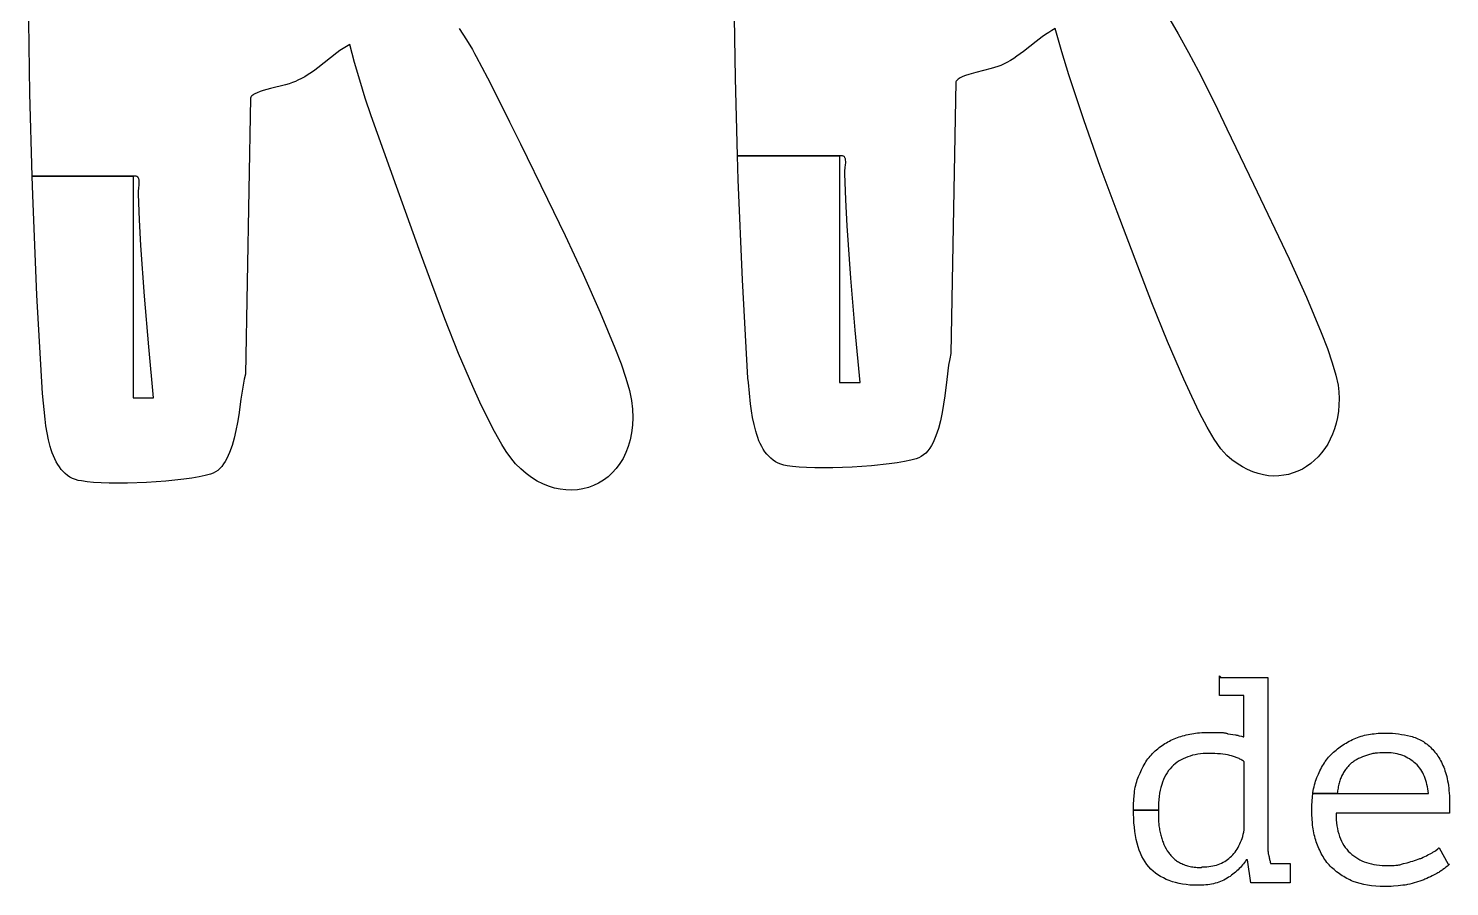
# Model space of a CAD drawing. Header units: millimetres. Extents: x 73 to 173, y -160 to -92.
# Drawn here: x 167.402 to 169.835, y -144.81 to -143.341 of the extents above; entities that cross this region are included whole.
import ezdxf

# ---------------------------------------------------------------- set-up
doc = ezdxf.new("R2010")
doc.units = ezdxf.units.MM
doc.layers.add('F.Silkscreen', color=41, linetype='CONTINUOUS', true_color=0xf2eda1)

msp = doc.modelspace()

# ---------------------------------------------------------------- linework, layer by layer
at = {"layer": 'F.Silkscreen', "linetype": 'CONTINUOUS'}
for p, q in [((168.612636, -143.426631), (168.610022, -143.251551)), ((167.404949, -143.45278), (167.40233, -143.277707)), ((169.352098, -143.319015), (169.370449, -143.350509)), ((168.139922, -143.341286), (168.152144, -143.361031)), ((169.137851, -143.355724), (169.127073, -143.36399)), ((169.143312, -143.351794), (169.137851, -143.355724)), ((169.148824, -143.348104), (169.143312, -143.351794)), ((169.154412, -143.344654), (169.148824, -143.348104)), ((169.160091, -143.341477), (169.154412, -143.344654)), ((169.171384, -143.38118), (169.160091, -143.341477)), ((169.370449, -143.350509), (169.388084, -143.382362)), ((167.935625, -143.379421), (167.930164, -143.383325)), ((167.941114, -143.375704), (167.935625, -143.379421)), ((167.946732, -143.372249), (167.941114, -143.375704)), ((167.952407, -143.369088), (167.946732, -143.372249)), ((167.960483, -143.399605), (167.952407, -143.369088)), ((168.152144, -143.361031), (168.162316, -143.377694)), ((168.162316, -143.377694), (168.166156, -143.384274)), ((169.116314, -143.372538), (169.105498, -143.381034)), ((169.127073, -143.36399), (169.116314, -143.372538)), ((167.90861, -143.400158), (167.897802, -143.408654)), ((167.919376, -143.3916), (167.90861, -143.400158)), ((167.930164, -143.383325), (167.919376, -143.3916)), ((167.969391, -143.430125), (167.960483, -143.399605)), ((168.166156, -143.384274), (168.168955, -143.389445)), ((168.168955, -143.389445), (168.178684, -143.407553)), ((169.067003, -143.404628), (169.061869, -143.406573)), ((169.07146, -143.402534), (169.067003, -143.404628)), ((169.07739, -143.399605), (169.07146, -143.402534)), ((169.08319, -143.396379), (169.07739, -143.399605)), ((169.088872, -143.392875), (169.08319, -143.396379)), ((169.094489, -143.38911), (169.088872, -143.392875)), ((169.100024, -143.385151), (169.094489, -143.38911)), ((169.105498, -143.381034), (169.100024, -143.385151)), ((169.183407, -143.420789), (169.171384, -143.38118)), ((169.388084, -143.382362), (169.405099, -143.41454)), ((167.869666, -143.42724), (167.863739, -143.430145)), ((167.875484, -143.423994), (167.869666, -143.42724)), ((167.88117, -143.420486), (167.875484, -143.423994)), ((167.886813, -143.416721), (167.88117, -143.420486)), ((167.892343, -143.412765), (167.886813, -143.416721)), ((167.897802, -143.408654), (167.892343, -143.412765)), ((168.178684, -143.407553), (168.188313, -143.425917)), ((168.188313, -143.425917), (168.207265, -143.463204)), ((168.616247, -143.559465), (168.612636, -143.426631)), ((168.992575, -143.429214), (168.991446, -143.430422)), ((168.993926, -143.428046), (168.992575, -143.429214)), ((168.995511, -143.426913), (168.993926, -143.428046)), ((168.997296, -143.425834), (168.995511, -143.426913)), ((169.001549, -143.423768), (168.997296, -143.425834)), ((169.006475, -143.421882), (169.001549, -143.423768)), ((169.011973, -143.420063), (169.006475, -143.421882)), ((169.024201, -143.416694), (169.011973, -143.420063)), ((169.050137, -143.410164), (169.024201, -143.416694)), ((169.056236, -143.408405), (169.050137, -143.410164)), ((169.061869, -143.406573), (169.056236, -143.408405)), ((169.196103, -143.460227), (169.183407, -143.420789)), ((169.405099, -143.41454), (169.421632, -143.447034)), ((167.408795, -143.594362), (167.404949, -143.45278)), ((167.789615, -143.45343), (167.787805, -143.45452)), ((167.793857, -143.451371), (167.789615, -143.45343)), ((167.79878, -143.449469), (167.793857, -143.451371)), ((167.804273, -143.447679), (167.79878, -143.449469)), ((167.816517, -143.444323), (167.804273, -143.447679)), ((167.842451, -143.437771), (167.816517, -143.444323)), ((167.848509, -143.436028), (167.842451, -143.437771)), ((167.854173, -143.434206), (167.848509, -143.436028)), ((167.859279, -143.432241), (167.854173, -143.434206)), ((167.863739, -143.430145), (167.859279, -143.432241)), ((167.978965, -143.460577), (167.969391, -143.430125)), ((168.990069, -143.433056), (168.981318, -143.898096)), ((168.990594, -143.431711), (168.990069, -143.433056)), ((168.991446, -143.430422), (168.990594, -143.431711)), ((169.421632, -143.447034), (169.43777, -143.479868)), ((167.78236, -143.46067), (167.77365, -143.932977)), ((167.782931, -143.459318), (167.78236, -143.46067)), ((167.78375, -143.458037), (167.782931, -143.459318)), ((167.784851, -143.456829), (167.78375, -143.458037)), ((167.786233, -143.455654), (167.784851, -143.456829)), ((167.787805, -143.45452), (167.786233, -143.455654)), ((167.9891, -143.490989), (167.978965, -143.460577)), ((168.207265, -143.463204), (168.225964, -143.501048)), ((169.209342, -143.499534), (169.196103, -143.460227)), ((168.010444, -143.551601), (167.9891, -143.490989)), ((168.225964, -143.501048), (168.2445, -143.539124)), ((169.237148, -143.577757), (169.209342, -143.499534)), ((169.43777, -143.479868), (169.453671, -143.512979)), ((169.453671, -143.512979), (169.499546, -143.607716)), ((168.2445, -143.539124), (168.291015, -143.63387)), ((168.032328, -143.611807), (168.010444, -143.551601)), ((168.617362, -143.600463), (168.616247, -143.559465)), ((168.616247, -143.559465), (168.790959, -143.559465)), ((168.790959, -143.559465), (168.616247, -143.559465)), ((168.79239, -143.559281), (168.790959, -143.559465)), ((168.790959, -143.559465), (168.790959, -143.947511)), ((168.793682, -143.559214), (168.79239, -143.559281)), ((168.794874, -143.559281), (168.793682, -143.559214)), ((168.795909, -143.559465), (168.794874, -143.559281)), ((168.796852, -143.55979), (168.795909, -143.559465)), ((168.797694, -143.560227), (168.796852, -143.55979)), ((168.798426, -143.560757), (168.797694, -143.560227)), ((168.799073, -143.561376), (168.798426, -143.560757)), ((168.799596, -143.562106), (168.799073, -143.561376)), ((168.800067, -143.562923), (168.799596, -143.562106)), ((168.80044, -143.563822), (168.800067, -143.562923)), ((168.800736, -143.564792), (168.80044, -143.563822)), ((168.800576, -143.579912), (168.801145, -143.574473)), ((168.800967, -143.565826), (168.800736, -143.564792)), ((168.801153, -143.566921), (168.800967, -143.565826)), ((168.801145, -143.574473), (168.801294, -143.571826)), ((168.801302, -143.569298), (168.801153, -143.566921)), ((168.801294, -143.571826), (168.801302, -143.569298)), ((167.409687, -143.626633), (167.408795, -143.594362)), ((167.408795, -143.594362), (167.581805, -143.594362)), ((167.581805, -143.594362), (167.408795, -143.594362)), ((167.583235, -143.594167), (167.581805, -143.594362)), ((167.581805, -143.594362), (167.581805, -143.973668)), ((167.584557, -143.594101), (167.583235, -143.594167)), ((167.58572, -143.594167), (167.584557, -143.594101)), ((167.586777, -143.594362), (167.58572, -143.594167)), ((167.587726, -143.594675), (167.586777, -143.594362)), ((167.588549, -143.595107), (167.587726, -143.594675)), ((167.589288, -143.595629), (167.588549, -143.595107)), ((167.589909, -143.596262), (167.589288, -143.595629)), ((167.590438, -143.596994), (167.589909, -143.596262)), ((167.590916, -143.597819), (167.590438, -143.596994)), ((167.59129, -143.598716), (167.590916, -143.597819)), ((167.591598, -143.59968), (167.59129, -143.598716)), ((167.591832, -143.600702), (167.591598, -143.59968)), ((168.799681, -143.589993), (168.799751, -143.587729)), ((168.801566, -143.634684), (168.799681, -143.589993)), ((168.799751, -143.587729), (168.799954, -143.585238)), ((168.799954, -143.585238), (168.800576, -143.579912)), ((169.266178, -143.655404), (169.237148, -143.577757)), ((167.590529, -143.624885), (167.590611, -143.622583)), ((167.590611, -143.622583), (167.590807, -143.620113)), ((167.590807, -143.620113), (167.591413, -143.6148)), ((167.591413, -143.6148), (167.59199, -143.609354)), ((167.59199, -143.601813), (167.591832, -143.600702)), ((167.592174, -143.604172), (167.59199, -143.601813)), ((167.59199, -143.609354), (167.592154, -143.606703)), ((167.592154, -143.606703), (167.592174, -143.604172)), ((168.071309, -143.719866), (168.032328, -143.611807)), ((168.62442, -143.772011), (168.617362, -143.600463)), ((169.499546, -143.607716), (169.560289, -143.735708)), ((167.416744, -143.798165), (167.409687, -143.626633)), ((167.592433, -143.668906), (167.590529, -143.624885)), ((168.291015, -143.63387), (168.320864, -143.6959)), ((168.803976, -143.679381), (168.801566, -143.634684)), ((167.594812, -143.71269), (167.592433, -143.668906)), ((169.301201, -143.748371), (169.266178, -143.655404)), ((168.320864, -143.6959), (168.351702, -143.761859)), ((168.810028, -143.768772), (168.803976, -143.679381)), ((167.600891, -143.799812), (167.594812, -143.71269)), ((168.092809, -143.778795), (168.071309, -143.719866)), ((169.560289, -143.735708), (169.58981, -143.801245)), ((168.351702, -143.761859), (168.381044, -143.827401)), ((168.817468, -143.858128), (168.810028, -143.768772)), ((169.325512, -143.810872), (169.301201, -143.748371)), ((168.115332, -143.838705), (168.092809, -143.778795)), ((168.633994, -143.940249), (168.62442, -143.772011)), ((167.4263, -143.966415), (167.416744, -143.798165)), ((167.608306, -143.886673), (167.600891, -143.799812)), ((169.352302, -143.877024), (169.325512, -143.810872)), ((169.58981, -143.801245), (169.615319, -143.862038)), ((168.138797, -143.897846), (168.115332, -143.838705)), ((168.381044, -143.827401), (168.406373, -143.888209)), ((168.825826, -143.947511), (168.817468, -143.858128)), ((169.615319, -143.862038), (169.625774, -143.889273)), ((167.616672, -143.973668), (167.608306, -143.886673)), ((168.406373, -143.888209), (168.416745, -143.915445)), ((169.380024, -143.941534), (169.352302, -143.877024)), ((169.625774, -143.889273), (169.634253, -143.913711)), ((168.162922, -143.954524), (168.138797, -143.897846)), ((168.416745, -143.915445), (168.425169, -143.939871)), ((168.979317, -143.907148), (168.977519, -143.917772)), ((168.981318, -143.898096), (168.979317, -143.907148)), ((169.634253, -143.913711), (169.640446, -143.934736)), ((167.77365, -143.932977), (167.771581, -143.941931)), ((168.425169, -143.939871), (168.431321, -143.960906)), ((168.634755, -143.947511), (168.633994, -143.940249)), ((168.977519, -143.917772), (168.974278, -143.942624)), ((169.640446, -143.934736), (169.644051, -143.951867)), ((167.769725, -143.952273), (167.766175, -143.976123)), ((167.771581, -143.941931), (167.769725, -143.952273)), ((168.1752, -143.981415), (168.162922, -143.954524)), ((168.431321, -143.960906), (168.434898, -143.978017)), ((168.638524, -143.983862), (168.634755, -143.947511)), ((168.790959, -143.947511), (168.825826, -143.947511)), ((168.974278, -143.942624), (168.970782, -143.970435)), ((169.393777, -143.971523), (169.380024, -143.941534)), ((169.644051, -143.951867), (169.645297, -143.963597)), ((169.645297, -143.963597), (169.645798, -143.974987)), ((167.430818, -144.010026), (167.4263, -143.966415)), ((167.581805, -143.973668), (167.616672, -143.973668)), ((167.766175, -143.976123), (167.762317, -144.002566)), ((168.187572, -144.007017), (168.1752, -143.981415)), ((168.434898, -143.978017), (168.43639, -143.992932)), ((168.640092, -143.995736), (168.638524, -143.983862)), ((168.968701, -143.984824), (168.966254, -143.999118)), ((168.970782, -143.970435), (168.968701, -143.984824)), ((169.40719, -143.999155), (169.393777, -143.971523)), ((169.645592, -143.986059), (169.64468, -143.996801)), ((169.645798, -143.974987), (169.645592, -143.986059)), ((167.432383, -144.021903), (167.430818, -144.010026)), ((167.762317, -144.002566), (167.76007, -144.016143)), ((168.200041, -144.031142), (168.187572, -144.007017)), ((168.436831, -144.007159), (168.436264, -144.02069)), ((168.43639, -143.992932), (168.436831, -144.007159)), ((168.641988, -144.007662), (168.640092, -143.995736)), ((168.644361, -144.019455), (168.641988, -144.007662)), ((168.963349, -144.013055), (168.959895, -144.026381)), ((168.966254, -143.999118), (168.963349, -144.013055)), ((169.420079, -144.023697), (169.40719, -143.999155)), ((169.643108, -144.007172), (169.640893, -144.017175)), ((169.64468, -143.996801), (169.643108, -144.007172)), ((167.434297, -144.033838), (167.432383, -144.021903)), ((167.436672, -144.045601), (167.434297, -144.033838)), ((167.757477, -144.029624), (167.754451, -144.042765)), ((167.76007, -144.016143), (167.757477, -144.029624)), ((168.212559, -144.053602), (168.200041, -144.031142)), ((168.434767, -144.033491), (168.432352, -144.045572)), ((168.436264, -144.02069), (168.434767, -144.033491)), ((168.647251, -144.030877), (168.644361, -144.019455)), ((168.648948, -144.036448), (168.647251, -144.030877)), ((168.650783, -144.041861), (168.648948, -144.036448)), ((168.959895, -144.026381), (168.955782, -144.038855)), ((169.432262, -144.044557), (169.420079, -144.023697)), ((169.634739, -144.035919), (169.630816, -144.044631)), ((169.638114, -144.02676), (169.634739, -144.035919)), ((169.640893, -144.017175), (169.638114, -144.02676)), ((167.439558, -144.057046), (167.436672, -144.045601)), ((167.441253, -144.062604), (167.439558, -144.057046)), ((167.750915, -144.055326), (167.746789, -144.067033)), ((167.754451, -144.042765), (167.750915, -144.055326)), ((168.220013, -144.065608), (168.212559, -144.053602)), ((168.429066, -144.056907), (168.424994, -144.067479)), ((168.432352, -144.045572), (168.429066, -144.056907)), ((168.652832, -144.047085), (168.650783, -144.041861)), ((168.655056, -144.052141), (168.652832, -144.047085)), ((168.657475, -144.056982), (168.655056, -144.052141)), ((168.660137, -144.061588), (168.657475, -144.056982)), ((168.662985, -144.065959), (168.660137, -144.061588)), ((168.94515, -144.060004), (168.941917, -144.064331)), ((168.94812, -144.055267), (168.94515, -144.060004)), ((168.950881, -144.050148), (168.94812, -144.055267)), ((168.955782, -144.038855), (168.950881, -144.050148)), ((169.443498, -144.061044), (169.432262, -144.044557)), ((169.453671, -144.072497), (169.443498, -144.061044)), ((169.621408, -144.060589), (169.615976, -144.067828)), ((169.626345, -144.052873), (169.621408, -144.060589)), ((169.630816, -144.044631), (169.626345, -144.052873)), ((167.443104, -144.068027), (167.441253, -144.062604)), ((167.445128, -144.073254), (167.443104, -144.068027)), ((167.447356, -144.078297), (167.445128, -144.073254)), ((167.449775, -144.083154), (167.447356, -144.078297)), ((167.452422, -144.087759), (167.449775, -144.083154)), ((167.739268, -144.08251), (167.736374, -144.08698)), ((167.741973, -144.077664), (167.739268, -144.08251)), ((167.746789, -144.067033), (167.741973, -144.077664)), ((168.227978, -144.076576), (168.220013, -144.065608)), ((168.236353, -144.086499), (168.227978, -144.076576)), ((168.420183, -144.077315), (168.414641, -144.086355)), ((168.424994, -144.067479), (168.420183, -144.077315)), ((168.666085, -144.070018), (168.662985, -144.065959)), ((168.669448, -144.073779), (168.666085, -144.070018)), ((168.673052, -144.077254), (168.669448, -144.073779)), ((168.676942, -144.080351), (168.673052, -144.077254)), ((168.681103, -144.083092), (168.676942, -144.080351)), ((168.685566, -144.085429), (168.681103, -144.083092)), ((168.690333, -144.087378), (168.685566, -144.085429)), ((168.889577, -144.084999), (168.875786, -144.086872)), ((168.902004, -144.082903), (168.889577, -144.084999)), ((168.912813, -144.080697), (168.902004, -144.082903)), ((168.921745, -144.078297), (168.912813, -144.080697)), ((168.926356, -144.076632), (168.921745, -144.078297)), ((168.930681, -144.07438), (168.926356, -144.076632)), ((168.934701, -144.071554), (168.930681, -144.07438)), ((168.938455, -144.068171), (168.934701, -144.071554)), ((168.941917, -144.064331), (168.938455, -144.068171)), ((169.462425, -144.079918), (169.453671, -144.072497)), ((169.471308, -144.086417), (169.462425, -144.079918)), ((169.59725, -144.086244), (169.590265, -144.091209)), ((169.603911, -144.080668), (169.59725, -144.086244)), ((169.610137, -144.074525), (169.603911, -144.080668)), ((169.615976, -144.067828), (169.610137, -144.074525)), ((167.455294, -144.092107), (167.452422, -144.087759)), ((167.45839, -144.096177), (167.455294, -144.092107)), ((167.461756, -144.099951), (167.45839, -144.096177)), ((167.465354, -144.103401), (167.461756, -144.099951)), ((167.469238, -144.106504), (167.465354, -144.103401)), ((167.473404, -144.109252), (167.469238, -144.106504)), ((167.477885, -144.111583), (167.473404, -144.109252)), ((167.69433, -144.109053), (167.681884, -144.111144)), ((167.705118, -144.106846), (167.69433, -144.109053)), ((167.714043, -144.104467), (167.705118, -144.106846)), ((167.718419, -144.102826), (167.714043, -144.104467)), ((167.722512, -144.100615), (167.718419, -144.102826)), ((167.726341, -144.097912), (167.722512, -144.100615)), ((167.72992, -144.094709), (167.726341, -144.097912)), ((167.733266, -144.091066), (167.72992, -144.094709)), ((167.736374, -144.08698), (167.733266, -144.091066)), ((168.245102, -144.095415), (168.236353, -144.086499)), ((168.254181, -144.103316), (168.245102, -144.095415)), ((168.263539, -144.110236), (168.254181, -144.103316)), ((168.273096, -144.116153), (168.263539, -144.110236)), ((168.394422, -144.108704), (168.386639, -144.114548)), ((168.401735, -144.102075), (168.394422, -144.108704)), ((168.408495, -144.094619), (168.401735, -144.102075)), ((168.414641, -144.086355), (168.408495, -144.094619)), ((168.695436, -144.088884), (168.690333, -144.087378)), ((168.700848, -144.089941), (168.695436, -144.088884)), ((168.710279, -144.091386), (168.700848, -144.089941)), ((168.721554, -144.092486), (168.710279, -144.091386)), ((168.734355, -144.093213), (168.721554, -144.092486)), ((168.748458, -144.093651), (168.734355, -144.093213)), ((168.779432, -144.093532), (168.748458, -144.093651)), ((168.812399, -144.092297), (168.779432, -144.093532)), ((168.845222, -144.090045), (168.812399, -144.092297)), ((168.875786, -144.086872), (168.845222, -144.090045)), ((169.480262, -144.092004), (169.471308, -144.086417)), ((169.489259, -144.096681), (169.480262, -144.092004)), ((169.498257, -144.100505), (169.489259, -144.096681)), ((169.507255, -144.103499), (169.498257, -144.100505)), ((169.516221, -144.105641), (169.507255, -144.103499)), ((169.525101, -144.10699), (169.516221, -144.105641)), ((169.53388, -144.107552), (169.525101, -144.10699)), ((169.542551, -144.107336), (169.53388, -144.107552)), ((169.551068, -144.106387), (169.542551, -144.107336)), ((169.55936, -144.104705), (169.551068, -144.106387)), ((169.567502, -144.102322), (169.55936, -144.104705)), ((169.575352, -144.099255), (169.567502, -144.102322)), ((169.582963, -144.095563), (169.575352, -144.099255)), ((169.590265, -144.091209), (169.582963, -144.095563)), ((167.482645, -144.113529), (167.477885, -144.111583)), ((167.487734, -144.115044), (167.482645, -144.113529)), ((167.493151, -144.116082), (167.487734, -144.115044)), ((167.50261, -144.117532), (167.493151, -144.116082)), ((167.513871, -144.118637), (167.50261, -144.117532)), ((167.526676, -144.119377), (167.513871, -144.118637)), ((167.540746, -144.119791), (167.526676, -144.119377)), ((167.571751, -144.119678), (167.540746, -144.119791)), ((167.604711, -144.118446), (167.571751, -144.119678)), ((167.637527, -144.116211), (167.604711, -144.118446)), ((167.668091, -144.113024), (167.637527, -144.116211)), ((167.681884, -144.111144), (167.668091, -144.113024)), ((168.282836, -144.121076), (168.273096, -144.116153)), ((168.29271, -144.125079), (168.282836, -144.121076)), ((168.302637, -144.128119), (168.29271, -144.125079)), ((168.312566, -144.130195), (168.302637, -144.128119)), ((168.322504, -144.131367), (168.312566, -144.130195)), ((168.332318, -144.131615), (168.322504, -144.131367)), ((168.342013, -144.130963), (168.332318, -144.131615)), ((168.351514, -144.129401), (168.342013, -144.130963)), ((168.36078, -144.126994), (168.351514, -144.129401)), ((168.369752, -144.12371), (168.36078, -144.126994)), ((168.3784, -144.119552), (168.369752, -144.12371)), ((168.386639, -144.114548), (168.3784, -144.119552)), ((169.441113, -144.483256), (169.441113, -144.449458)), ((169.441113, -144.449458), (169.443308, -144.451637)), ((169.443308, -144.451637), (169.442221, -144.452736)), ((169.442221, -144.452736), (169.524012, -144.452736)), ((169.524012, -144.452736), (169.524012, -144.729662)), ((169.482554, -144.483256), (169.441113, -144.483256)), ((169.482554, -144.554138), (169.482554, -144.483256)), ((169.39371, -144.548802), (169.396991, -144.548276)), ((169.396991, -144.548276), (169.400344, -144.547815)), ((169.400344, -144.547815), (169.403752, -144.547414)), ((169.403752, -144.547414), (169.407189, -144.547088)), ((169.407189, -144.547088), (169.410683, -144.546845)), ((169.410683, -144.546845), (169.414244, -144.546646)), ((169.414244, -144.546646), (169.417845, -144.546535)), ((169.417845, -144.546535), (169.421507, -144.546494)), ((169.421507, -144.546494), (169.440038, -144.546494)), ((169.440038, -144.546494), (169.441799, -144.546535)), ((169.441799, -144.546535), (169.443701, -144.546609)), ((169.443701, -144.546609), (169.446039, -144.546767)), ((169.446039, -144.546767), (169.447275, -144.54689)), ((169.447275, -144.54689), (169.448561, -144.547037)), ((169.448561, -144.547037), (169.449829, -144.547187)), ((169.449829, -144.547187), (169.451068, -144.547414)), ((169.451068, -144.547414), (169.452271, -144.54766)), ((169.452271, -144.54766), (169.453387, -144.547951)), ((169.453387, -144.547951), (169.454405, -144.54829)), ((169.454405, -144.54829), (169.454867, -144.548482)), ((169.70611, -144.548625), (169.709508, -144.548289)), ((169.709508, -144.548289), (169.712935, -144.548023)), ((169.712935, -144.548023), (169.71986, -144.547696)), ((169.71986, -144.547696), (169.72678, -144.547589)), ((169.72678, -144.547589), (169.732062, -144.547684)), ((169.732062, -144.547684), (169.737253, -144.54797)), ((169.737253, -144.54797), (169.742408, -144.54845)), ((169.742408, -144.54845), (169.747513, -144.549077)), ((169.335696, -144.574395), (169.338055, -144.572551)), ((169.338055, -144.572551), (169.340405, -144.570739)), ((169.340405, -144.570739), (169.342832, -144.569012)), ((169.342832, -144.569012), (169.345281, -144.567342)), ((169.345281, -144.567342), (169.347775, -144.565705)), ((169.347775, -144.565705), (169.350294, -144.564157)), ((169.350294, -144.564157), (169.352854, -144.56267)), ((169.352854, -144.56267), (169.355455, -144.561246)), ((169.355455, -144.561246), (169.358118, -144.559896)), ((169.358118, -144.559896), (169.360802, -144.558613)), ((169.360802, -144.558613), (169.363532, -144.55741)), ((169.363532, -144.55741), (169.366322, -144.556286)), ((169.366322, -144.556286), (169.369159, -144.555213)), ((169.369159, -144.555213), (169.372052, -144.554222)), ((169.372052, -144.554222), (169.374987, -144.553278)), ((169.374987, -144.553278), (169.377986, -144.552394)), ((169.377986, -144.552394), (169.381034, -144.551549)), ((169.381034, -144.551549), (169.384133, -144.550787)), ((169.384133, -144.550787), (169.38727, -144.550063)), ((169.38727, -144.550063), (169.39047, -144.549403)), ((169.39047, -144.549403), (169.39371, -144.548802)), ((169.454867, -144.548482), (169.455313, -144.548677)), ((169.455313, -144.548677), (169.468382, -144.550856)), ((169.468382, -144.550856), (169.469194, -144.55088)), ((169.469194, -144.55088), (169.470007, -144.550937)), ((169.470007, -144.550937), (169.47085, -144.551065)), ((169.47085, -144.551065), (169.471663, -144.551219)), ((169.471663, -144.551219), (169.472513, -144.551383)), ((169.472513, -144.551383), (169.473361, -144.551602)), ((169.473361, -144.551602), (169.475075, -144.55209)), ((169.475075, -144.55209), (169.478668, -144.553157)), ((169.478668, -144.553157), (169.480573, -144.553675)), ((169.480573, -144.553675), (169.481554, -144.553898)), ((169.481554, -144.553898), (169.482554, -144.554138)), ((169.64523, -144.572891), (169.647649, -144.571127)), ((169.647649, -144.571127), (169.650131, -144.569431)), ((169.650131, -144.569431), (169.652653, -144.567756)), ((169.652653, -144.567756), (169.655238, -144.566139)), ((169.655238, -144.566139), (169.657865, -144.564591)), ((169.657865, -144.564591), (169.660534, -144.563069)), ((169.660534, -144.563069), (169.66324, -144.561609)), ((169.66324, -144.561609), (169.66601, -144.560226)), ((169.66601, -144.560226), (169.668798, -144.558859)), ((169.668798, -144.558859), (169.671617, -144.557562)), ((169.671617, -144.557562), (169.674473, -144.556299)), ((169.674473, -144.556299), (169.677365, -144.555135)), ((169.677365, -144.555135), (169.680351, -144.554064)), ((169.680351, -144.554064), (169.683374, -144.553076)), ((169.683374, -144.553076), (169.686477, -144.552194)), ((169.686477, -144.552194), (169.689603, -144.551383)), ((169.689603, -144.551383), (169.69283, -144.550659)), ((169.69283, -144.550659), (169.696094, -144.550032)), ((169.696094, -144.550032), (169.699399, -144.549496)), ((169.699399, -144.549496), (169.702751, -144.549038)), ((169.702751, -144.549038), (169.70611, -144.548625)), ((169.747513, -144.549077), (169.752617, -144.549886)), ((169.752617, -144.549886), (169.757761, -144.5508)), ((169.757761, -144.5508), (169.76297, -144.55187)), ((169.76297, -144.55187), (169.768234, -144.553054)), ((169.768234, -144.553054), (169.770874, -144.553701)), ((169.770874, -144.553701), (169.773438, -144.554464)), ((169.773438, -144.554464), (169.77596, -144.55532)), ((169.77596, -144.55532), (169.778432, -144.556268)), ((169.778432, -144.556268), (169.780879, -144.557318)), ((169.780879, -144.557318), (169.783256, -144.558437)), ((169.783256, -144.558437), (169.785596, -144.559644)), ((169.785596, -144.559644), (169.787847, -144.56095)), ((169.787847, -144.56095), (169.790068, -144.562294)), ((169.790068, -144.562294), (169.792241, -144.563754)), ((169.792241, -144.563754), (169.794372, -144.565261)), ((169.794372, -144.565261), (169.796435, -144.566836)), ((169.796435, -144.566836), (169.798458, -144.568469)), ((169.798458, -144.568469), (169.800445, -144.570174)), ((169.800445, -144.570174), (169.802339, -144.571943)), ((169.802339, -144.571943), (169.804208, -144.573747)), ((169.313693, -144.599377), (169.315315, -144.596744)), ((169.315315, -144.596744), (169.317004, -144.594177)), ((169.317004, -144.594177), (169.318763, -144.591663)), ((169.318763, -144.591663), (169.320588, -144.589227)), ((169.320588, -144.589227), (169.322534, -144.586865)), ((169.322534, -144.586865), (169.324515, -144.584583)), ((169.324515, -144.584583), (169.326647, -144.582385)), ((169.326647, -144.582385), (169.328826, -144.580297)), ((169.328826, -144.580297), (169.331089, -144.578268)), ((169.331089, -144.578268), (169.33338, -144.576301)), ((169.33338, -144.576301), (169.335696, -144.574395)), ((169.371997, -144.59536), (169.368614, -144.597584)), ((169.375502, -144.59329), (169.371997, -144.59536)), ((169.379179, -144.591431), (169.375502, -144.59329)), ((169.382966, -144.589722), (169.379179, -144.591431)), ((169.386891, -144.588191), (169.382966, -144.589722)), ((169.390946, -144.586865), (169.386891, -144.588191)), ((169.395093, -144.585692), (169.390946, -144.586865)), ((169.399404, -144.584705), (169.395093, -144.585692)), ((169.403823, -144.583912), (169.399404, -144.584705)), ((169.408358, -144.583292), (169.403823, -144.583912)), ((169.412988, -144.582814), (169.408358, -144.583292)), ((169.417752, -144.582557), (169.412988, -144.582814)), ((169.422606, -144.582479), (169.417752, -144.582557)), ((169.427842, -144.582538), (169.422606, -144.582479)), ((169.432968, -144.582676), (169.427842, -144.582538)), ((169.437909, -144.582934), (169.432968, -144.582676)), ((169.442641, -144.583294), (169.437909, -144.582934)), ((169.447105, -144.583751), (169.442641, -144.583294)), ((169.451273, -144.584312), (169.447105, -144.583751)), ((169.455102, -144.584982), (169.451273, -144.584312)), ((169.456881, -144.585356), (169.455102, -144.584982)), ((169.45857, -144.585737), (169.456881, -144.585356)), ((169.461857, -144.58661), (169.45857, -144.585737)), ((169.465094, -144.587589), (169.461857, -144.58661)), ((169.466739, -144.588131), (169.465094, -144.587589)), ((169.468322, -144.588717), (169.466739, -144.588131)), ((169.469935, -144.589314), (169.468322, -144.588717)), ((169.471527, -144.589956), (169.469935, -144.589314)), ((169.47309, -144.590649), (169.471527, -144.589956)), ((169.474683, -144.591376), (169.47309, -144.590649)), ((169.476208, -144.592127), (169.474683, -144.591376)), ((169.477742, -144.592949), (169.476208, -144.592127)), ((169.479252, -144.593812), (169.477742, -144.592949)), ((169.480741, -144.594695), (169.479252, -144.593812)), ((169.482218, -144.595652), (169.480741, -144.594695)), ((169.483653, -144.596647), (169.482218, -144.595652)), ((169.483653, -144.713308), (169.483653, -144.596647)), ((169.620612, -144.598578), (169.622302, -144.596064)), ((169.622302, -144.596064), (169.62406, -144.593619)), ((169.62406, -144.593619), (169.625886, -144.591237)), ((169.625886, -144.591237), (169.627819, -144.588936)), ((169.627819, -144.588936), (169.629814, -144.586715)), ((169.629814, -144.586715), (169.631927, -144.584568)), ((169.631927, -144.584568), (169.634116, -144.582479)), ((169.634116, -144.582479), (169.636203, -144.580453)), ((169.636203, -144.580453), (169.638367, -144.578483)), ((169.638367, -144.578483), (169.640584, -144.576565)), ((169.640584, -144.576565), (169.642878, -144.574705)), ((169.642878, -144.574705), (169.64523, -144.572891)), ((169.670093, -144.596647), (169.668694, -144.597687)), ((169.671545, -144.595652), (169.670093, -144.596647)), ((169.673016, -144.594695), (169.671545, -144.595652)), ((169.674506, -144.593812), (169.673016, -144.594695)), ((169.67603, -144.592938), (169.674506, -144.593812)), ((169.677581, -144.592116), (169.67603, -144.592938)), ((169.679146, -144.59135), (169.677581, -144.592116)), ((169.682368, -144.58984), (169.679146, -144.59135)), ((169.685679, -144.588438), (169.682368, -144.58984)), ((169.689101, -144.587141), (169.685679, -144.588438)), ((169.692643, -144.585879), (169.689101, -144.587141)), ((169.696276, -144.584638), (169.692643, -144.585879)), ((169.698129, -144.584089), (169.696276, -144.584638)), ((169.700001, -144.583577), (169.698129, -144.584089)), ((169.7019, -144.58314), (169.700001, -144.583577)), ((169.70382, -144.582764), (169.7019, -144.58314)), ((169.705744, -144.582451), (169.70382, -144.582764)), ((169.707708, -144.582191), (169.705744, -144.582451)), ((169.709681, -144.581965), (169.707708, -144.582191)), ((169.711671, -144.581799), (169.709681, -144.581965)), ((169.715685, -144.581565), (169.711671, -144.581799)), ((169.719718, -144.581434), (169.715685, -144.581565)), ((169.727891, -144.581377), (169.719718, -144.581434)), ((169.731523, -144.581468), (169.727891, -144.581377)), ((169.735107, -144.58169), (169.731523, -144.581468)), ((169.738577, -144.582059), (169.735107, -144.58169)), ((169.741991, -144.582598), (169.738577, -144.582059)), ((169.745343, -144.583263), (169.741991, -144.582598)), ((169.748591, -144.58409), (169.745343, -144.583263)), ((169.75177, -144.585041), (169.748591, -144.58409)), ((169.75486, -144.586148), (169.75177, -144.585041)), ((169.757915, -144.587398), (169.75486, -144.586148)), ((169.760857, -144.588786), (169.757915, -144.587398)), ((169.763728, -144.590316), (169.760857, -144.588786)), ((169.766512, -144.591954), (169.763728, -144.590316)), ((169.76924, -144.59376), (169.766512, -144.591954)), ((169.771894, -144.595679), (169.76924, -144.59376)), ((169.774459, -144.597742), (169.771894, -144.595679)), ((169.804208, -144.573747), (169.806223, -144.575824)), ((169.806223, -144.575824), (169.808155, -144.57796)), ((169.808155, -144.57796), (169.810003, -144.580134)), ((169.810003, -144.580134), (169.811793, -144.582369)), ((169.811793, -144.582369), (169.813506, -144.58469)), ((169.813506, -144.58469), (169.815159, -144.587043)), ((169.815159, -144.587043), (169.816741, -144.589496)), ((169.816741, -144.589496), (169.818251, -144.592021)), ((169.818251, -144.592021), (169.819691, -144.594614)), ((169.819691, -144.594614), (169.82109, -144.59728)), ((169.30265, -144.621725), (169.305166, -144.616013)), ((169.305166, -144.616013), (169.307834, -144.610331)), ((169.307834, -144.610331), (169.310641, -144.604788)), ((169.310641, -144.604788), (169.312132, -144.602064)), ((169.312132, -144.602064), (169.313693, -144.599377)), ((169.349342, -144.619102), (169.347281, -144.622998)), ((169.351575, -144.615393), (169.349342, -144.619102)), ((169.353991, -144.611847), (169.351575, -144.615393)), ((169.356575, -144.608517), (169.353991, -144.611847)), ((169.359341, -144.605381), (169.356575, -144.608517)), ((169.3623, -144.602591), (169.359341, -144.605381)), ((169.365387, -144.600001), (169.3623, -144.602591)), ((169.368614, -144.597584), (169.365387, -144.600001)), ((169.607953, -144.623899), (169.610463, -144.617882)), ((169.610463, -144.617882), (169.613108, -144.612057)), ((169.613108, -144.612057), (169.614515, -144.609255)), ((169.614515, -144.609255), (169.615938, -144.606484)), ((169.615938, -144.606484), (169.617439, -144.603789)), ((169.617439, -144.603789), (169.618988, -144.601138)), ((169.618988, -144.601138), (169.620612, -144.598578)), ((169.650762, -144.620132), (169.64999, -144.621819)), ((169.651581, -144.61846), (169.650762, -144.620132)), ((169.652581, -144.616646), (169.651581, -144.61846)), ((169.653621, -144.61492), (169.652581, -144.616646)), ((169.654657, -144.613261), (169.653621, -144.61492)), ((169.655685, -144.611688), (169.654657, -144.613261)), ((169.656735, -144.610145), (169.655685, -144.611688)), ((169.657804, -144.608678), (169.656735, -144.610145)), ((169.65891, -144.607265), (169.657804, -144.608678)), ((169.660016, -144.605919), (169.65891, -144.607265)), ((169.661152, -144.60461), (169.660016, -144.605919)), ((169.662313, -144.603358), (169.661152, -144.60461)), ((169.66351, -144.602151), (169.662313, -144.603358)), ((169.66475, -144.600975), (169.66351, -144.602151)), ((169.666032, -144.599847), (169.66475, -144.600975)), ((169.667334, -144.598744), (169.666032, -144.599847)), ((169.668694, -144.597687), (169.667334, -144.598744)), ((169.776935, -144.599914), (169.774459, -144.597742)), ((169.779318, -144.602231), (169.776935, -144.599914)), ((169.781543, -144.604671), (169.779318, -144.602231)), ((169.783626, -144.607228), (169.781543, -144.604671)), ((169.785575, -144.609908), (169.783626, -144.607228)), ((169.787358, -144.612742), (169.785575, -144.609908)), ((169.789011, -144.615655), (169.787358, -144.612742)), ((169.79054, -144.618704), (169.789011, -144.615655)), ((169.791944, -144.621875), (169.79054, -144.618704)), ((169.82109, -144.59728), (169.82241, -144.600035)), ((169.82241, -144.600035), (169.823675, -144.602877)), ((169.823675, -144.602877), (169.824892, -144.605819)), ((169.824892, -144.605819), (169.826058, -144.608843)), ((169.826058, -144.608843), (169.827152, -144.611962)), ((169.827152, -144.611962), (169.828205, -144.615178)), ((169.828205, -144.615178), (169.829195, -144.61854)), ((169.829195, -144.61854), (169.8301, -144.622041)), ((169.295854, -144.647066), (169.296403, -144.643635)), ((169.296403, -144.643635), (169.297037, -144.640293)), ((169.297037, -144.640293), (169.29773, -144.636991)), ((169.29773, -144.636991), (169.29853, -144.633789)), ((169.29853, -144.633789), (169.299424, -144.63065)), ((169.299424, -144.63065), (169.300399, -144.627607)), ((169.300399, -144.627607), (169.301474, -144.624626)), ((169.301474, -144.624626), (169.30265, -144.621725)), ((169.339687, -144.645512), (169.338686, -144.650632)), ((169.340838, -144.640606), (169.339687, -144.645512)), ((169.342204, -144.635901), (169.340838, -144.640606)), ((169.343706, -144.631403), (169.342204, -144.635901)), ((169.345408, -144.627092), (169.343706, -144.631403)), ((169.347281, -144.622998), (169.345408, -144.627092)), ((169.601677, -144.646172), (169.602309, -144.642758)), ((169.602309, -144.642758), (169.603029, -144.639394)), ((169.603029, -144.639394), (169.603818, -144.636118)), ((169.603818, -144.636118), (169.604702, -144.63294)), ((169.604702, -144.63294), (169.605683, -144.629814)), ((169.605683, -144.629814), (169.606779, -144.626822)), ((169.606779, -144.626822), (169.607953, -144.623899)), ((169.643672, -144.644043), (169.643357, -144.646368)), ((169.644051, -144.641758), (169.643672, -144.644043)), ((169.644495, -144.639551), (169.644051, -144.641758)), ((169.644939, -144.63737), (169.644495, -144.639551)), ((169.64544, -144.635243), (169.644939, -144.63737)), ((169.645985, -144.633177), (169.64544, -144.635243)), ((169.646546, -144.631151), (169.645985, -144.633177)), ((169.64717, -144.62921), (169.646546, -144.631151)), ((169.647826, -144.627279), (169.64717, -144.62921)), ((169.648527, -144.625412), (169.647826, -144.627279)), ((169.64924, -144.623597), (169.648527, -144.625412)), ((169.64999, -144.621819), (169.64924, -144.623597)), ((169.793208, -144.625123), (169.791944, -144.621875)), ((169.794352, -144.62853), (169.793208, -144.625123)), ((169.795378, -144.632042), (169.794352, -144.62853)), ((169.796271, -144.635658), (169.795378, -144.632042)), ((169.79706, -144.639358), (169.796271, -144.635658)), ((169.797737, -144.643191), (169.79706, -144.639358)), ((169.798305, -144.647136), (169.797737, -144.643191)), ((169.8301, -144.622041), (169.830918, -144.625668)), ((169.830918, -144.625668), (169.831669, -144.629457)), ((169.831669, -144.629457), (169.832351, -144.633398)), ((169.832351, -144.633398), (169.832945, -144.637446)), ((169.832945, -144.637446), (169.833474, -144.641657)), ((169.833474, -144.641657), (169.833923, -144.645985)), ((169.293934, -144.677331), (169.294047, -144.669313)), ((169.294047, -144.669313), (169.294373, -144.661596)), ((169.294373, -144.661596), (169.294972, -144.654177)), ((169.294972, -144.654177), (169.295374, -144.650592)), ((169.295374, -144.650592), (169.295854, -144.647066)), ((169.336828, -144.667294), (169.336536, -144.6733)), ((169.337276, -144.661526), (169.336828, -144.667294)), ((169.337888, -144.655975), (169.337276, -144.661526)), ((169.338686, -144.650632), (169.337888, -144.655975)), ((169.59934, -144.671819), (169.599653, -144.664238)), ((169.599653, -144.664238), (169.600256, -144.656857)), ((169.600256, -144.656857), (169.600949, -144.651165)), ((169.600949, -144.651165), (169.601128, -144.649658)), ((169.600949, -144.651165), (169.642838, -144.651165)), ((169.642838, -144.651165), (169.600949, -144.651165)), ((169.601128, -144.649658), (169.601677, -144.646172)), ((169.643079, -144.648739), (169.642838, -144.651165)), ((169.642838, -144.651165), (169.798762, -144.651165)), ((169.643357, -144.646368), (169.643079, -144.648739)), ((169.798762, -144.651165), (169.798305, -144.647136)), ((169.833923, -144.645985), (169.834297, -144.650448)), ((169.834297, -144.650448), (169.834596, -144.655024)), ((169.834596, -144.655024), (169.83494, -144.664559)), ((169.83494, -144.664559), (169.834987, -144.67454)), ((169.293977, -144.679517), (169.293934, -144.677331)), ((169.294046, -144.685579), (169.293977, -144.679517)), ((169.293977, -144.679517), (169.336453, -144.679517)), ((169.336453, -144.679517), (169.293977, -144.679517)), ((169.294301, -144.693576), (169.294046, -144.685579)), ((169.294757, -144.701317), (169.294301, -144.693576)), ((169.336536, -144.6733), (169.336453, -144.679517)), ((169.336453, -144.679517), (169.336497, -144.689306)), ((169.336497, -144.689306), (169.336639, -144.694181)), ((169.336639, -144.694181), (169.336881, -144.698995)), ((169.599222, -144.679517), (169.59934, -144.671819)), ((169.59934, -144.68713), (169.599222, -144.679517)), ((169.599653, -144.69448), (169.59934, -144.68713)), ((169.834736, -144.684968), (169.640664, -144.684968)), ((169.640664, -144.684968), (169.640744, -144.690582)), ((169.640744, -144.690582), (169.641031, -144.696017)), ((169.834987, -144.67454), (169.834736, -144.684968)), ((169.295413, -144.70879), (169.294757, -144.701317)), ((169.29627, -144.715983), (169.295413, -144.70879)), ((169.297341, -144.722904), (169.29627, -144.715983)), ((169.336881, -144.698995), (169.337258, -144.703781)), ((169.337258, -144.703781), (169.337526, -144.706149)), ((169.337526, -144.706149), (169.33784, -144.708494)), ((169.33784, -144.708494), (169.33822, -144.710821)), ((169.33822, -144.710821), (169.338661, -144.713125)), ((169.338661, -144.713125), (169.339159, -144.715412)), ((169.339159, -144.715412), (169.339724, -144.717689)), ((169.339724, -144.717689), (169.340152, -144.719891)), ((169.48185, -144.720844), (169.482807, -144.717132)), ((169.482807, -144.717132), (169.483653, -144.713308)), ((169.600213, -144.701565), (169.599653, -144.69448)), ((169.600569, -144.70501), (169.600213, -144.701565)), ((169.600987, -144.708421), (169.600569, -144.70501)), ((169.601493, -144.711765), (169.600987, -144.708421)), ((169.602037, -144.715045), (169.601493, -144.711765)), ((169.602682, -144.718312), (169.602037, -144.715045)), ((169.60336, -144.721526), (169.602682, -144.718312)), ((169.641031, -144.696017), (169.641471, -144.701232)), ((169.641471, -144.701232), (169.642114, -144.706266)), ((169.642114, -144.706266), (169.642943, -144.711094)), ((169.642943, -144.711094), (169.643943, -144.715763)), ((169.643943, -144.715763), (169.645139, -144.720229)), ((169.298584, -144.729574), (169.297341, -144.722904)), ((169.300074, -144.73594), (169.298584, -144.729574)), ((169.301764, -144.742041), (169.300074, -144.73594)), ((169.303673, -144.747841), (169.301764, -144.742041)), ((169.340152, -144.719891), (169.340631, -144.722082)), ((169.340631, -144.722082), (169.341169, -144.72421)), ((169.341169, -144.72421), (169.341763, -144.7263)), ((169.341763, -144.7263), (169.342381, -144.728338)), ((169.342381, -144.728338), (169.34305, -144.730361)), ((169.34305, -144.730361), (169.343758, -144.732349)), ((169.343758, -144.732349), (169.344493, -144.734297)), ((169.344493, -144.734297), (169.346102, -144.738152)), ((169.346102, -144.738152), (169.347852, -144.741898)), ((169.347852, -144.741898), (169.349725, -144.74561)), ((169.472985, -144.743291), (169.474531, -144.740445)), ((169.474531, -144.740445), (169.475944, -144.737465)), ((169.475944, -144.737465), (169.477312, -144.734363)), ((169.477312, -144.734363), (169.478576, -144.73116)), ((169.478576, -144.73116), (169.479749, -144.727842)), ((169.479749, -144.727842), (169.480826, -144.724403)), ((169.480826, -144.724403), (169.48185, -144.720844)), ((169.524012, -144.729662), (169.524012, -144.743847)), ((169.604143, -144.724709), (169.60336, -144.721526)), ((169.604973, -144.727831), (169.604143, -144.724709)), ((169.605878, -144.730963), (169.604973, -144.727831)), ((169.606875, -144.734035), (169.605878, -144.730963)), ((169.608999, -144.739743), (169.606875, -144.734035)), ((169.610165, -144.742569), (169.608999, -144.739743)), ((169.611372, -144.74541), (169.610165, -144.742569)), ((169.645139, -144.720229), (169.646528, -144.724482)), ((169.646528, -144.724482), (169.648098, -144.728601)), ((169.648098, -144.728601), (169.649877, -144.732521)), ((169.649877, -144.732521), (169.651833, -144.736277)), ((169.651833, -144.736277), (169.65402, -144.739839)), ((169.65402, -144.739839), (169.656361, -144.743288)), ((169.305829, -144.753367), (169.303673, -144.747841)), ((169.308194, -144.758599), (169.305829, -144.753367)), ((169.310812, -144.763537), (169.308194, -144.758599)), ((169.313666, -144.768183), (169.310812, -144.763537)), ((169.349725, -144.74561), (169.351716, -144.749305)), ((169.351716, -144.749305), (169.35417, -144.752522)), ((169.35417, -144.752522), (169.355413, -144.754076)), ((169.355413, -144.754076), (169.356694, -144.755593)), ((169.356694, -144.755593), (169.35796, -144.757094)), ((169.35796, -144.757094), (169.35925, -144.758528)), ((169.35925, -144.758528), (169.360592, -144.759946)), ((169.360592, -144.759946), (169.361939, -144.761294)), ((169.361939, -144.761294), (169.363335, -144.762599)), ((169.363335, -144.762599), (169.364768, -144.763835)), ((169.364768, -144.763835), (169.36628, -144.765035)), ((169.36628, -144.765035), (169.367806, -144.766157)), ((169.367806, -144.766157), (169.369432, -144.767229)), ((169.369432, -144.767229), (169.371082, -144.768213)), ((169.447385, -144.768824), (169.45002, -144.767357)), ((169.45002, -144.767357), (169.452593, -144.76577)), ((169.452593, -144.76577), (169.454986, -144.764031)), ((169.454986, -144.764031), (169.457359, -144.762172)), ((169.457359, -144.762172), (169.459685, -144.760206)), ((169.459685, -144.760206), (169.461864, -144.758106)), ((169.461864, -144.758106), (169.463972, -144.755902)), ((169.463972, -144.755902), (169.465961, -144.753605)), ((169.465961, -144.753605), (169.46787, -144.751182)), ((169.46787, -144.751182), (169.469668, -144.748669)), ((169.469668, -144.748669), (169.471379, -144.746039)), ((169.471379, -144.746039), (169.472985, -144.743291)), ((169.485443, -144.766794), (169.483917, -144.769012)), ((169.486931, -144.764565), (169.485443, -144.766794)), ((169.489087, -144.764565), (169.486931, -144.764565)), ((169.494567, -144.803804), (169.489087, -144.764565)), ((169.524012, -144.743847), (169.524012, -144.745834)), ((169.524012, -144.745834), (169.524021, -144.747763)), ((169.524021, -144.747763), (169.524103, -144.749633)), ((169.524103, -144.749633), (169.524187, -144.750562)), ((169.524187, -144.750562), (169.524271, -144.751485)), ((169.524271, -144.751485), (169.524368, -144.752389)), ((169.524368, -144.752389), (169.524528, -144.753322)), ((169.524528, -144.753322), (169.524707, -144.75427)), ((169.524707, -144.75427), (169.524937, -144.755193)), ((169.524937, -144.755193), (169.525159, -144.756145)), ((169.525159, -144.756145), (169.525443, -144.75711)), ((169.525443, -144.75711), (169.525793, -144.758087)), ((169.525793, -144.758087), (169.526186, -144.759103)), ((169.526186, -144.759103), (169.526202, -144.759921)), ((169.526202, -144.759921), (169.526265, -144.760734)), ((169.526265, -144.760734), (169.526401, -144.761556)), ((169.526401, -144.761556), (169.526531, -144.762372)), ((169.526531, -144.762372), (169.526682, -144.763162)), ((169.526682, -144.763162), (169.52687, -144.763944)), ((169.52687, -144.763944), (169.527269, -144.765522)), ((169.527269, -144.765522), (169.527659, -144.767019)), ((169.527659, -144.767019), (169.528014, -144.76847)), ((169.612637, -144.748214), (169.611372, -144.74541)), ((169.613969, -144.750973), (169.612637, -144.748214)), ((169.615364, -144.753702), (169.613969, -144.750973)), ((169.616815, -144.756397), (169.615364, -144.753702)), ((169.61833, -144.759023), (169.616815, -144.756397)), ((169.619896, -144.761575), (169.61833, -144.759023)), ((169.621563, -144.76411), (169.619896, -144.761575)), ((169.623269, -144.766561), (169.621563, -144.76411)), ((169.625064, -144.768906), (169.623269, -144.766561)), ((169.656361, -144.743288), (169.658925, -144.746525)), ((169.658925, -144.746525), (169.661678, -144.749633)), ((169.661678, -144.749633), (169.664644, -144.752571)), ((169.664644, -144.752571), (169.667752, -144.755334)), ((169.667752, -144.755334), (169.670996, -144.757882)), ((169.670996, -144.757882), (169.674319, -144.760235)), ((169.674319, -144.760235), (169.677792, -144.762418)), ((169.677792, -144.762418), (169.681354, -144.764389)), ((169.681354, -144.764389), (169.685067, -144.766172)), ((169.685067, -144.766172), (169.688884, -144.767775)), ((169.768758, -144.767699), (169.771853, -144.766757)), ((169.771853, -144.766757), (169.774944, -144.765742)), ((169.774944, -144.765742), (169.778103, -144.76465)), ((169.778103, -144.76465), (169.78132, -144.763471)), ((169.78132, -144.763471), (169.782742, -144.763019)), ((169.782742, -144.763019), (169.784179, -144.762549)), ((169.784179, -144.762549), (169.7856, -144.762042)), ((169.7856, -144.762042), (169.787022, -144.76147)), ((169.787022, -144.76147), (169.789838, -144.760269)), ((169.789838, -144.760269), (169.792612, -144.758972)), ((169.792612, -144.758972), (169.79535, -144.757632)), ((169.79535, -144.757632), (169.798034, -144.756266)), ((169.798034, -144.756266), (169.80312, -144.753658)), ((169.80312, -144.753658), (169.804319, -144.753037)), ((169.804319, -144.753037), (169.805464, -144.752382)), ((169.805464, -144.752382), (169.806583, -144.751735)), ((169.806583, -144.751735), (169.807628, -144.751049)), ((169.807628, -144.751049), (169.808643, -144.750358)), ((169.808643, -144.750358), (169.809605, -144.749689)), ((169.809605, -144.749689), (169.811429, -144.748331)), ((169.811429, -144.748331), (169.814628, -144.745834)), ((169.814628, -144.745834), (169.816009, -144.744754)), ((169.816009, -144.744754), (169.81667, -144.744278)), ((169.81667, -144.744278), (169.817301, -144.743847)), ((169.817301, -144.743847), (169.832572, -144.77219)), ((169.316756, -144.772523), (169.313666, -144.768183)), ((169.320107, -144.776559), (169.316756, -144.772523)), ((169.323691, -144.780306), (169.320107, -144.776559)), ((169.327517, -144.783868), (169.323691, -144.780306)), ((169.331548, -144.787161), (169.327517, -144.783868)), ((169.335827, -144.790242), (169.331548, -144.787161)), ((169.34032, -144.793062), (169.335827, -144.790242)), ((169.371082, -144.768213), (169.372807, -144.769153)), ((169.372807, -144.769153), (169.374611, -144.770011)), ((169.374611, -144.770011), (169.376478, -144.770998)), ((169.376478, -144.770998), (169.378399, -144.771891)), ((169.378399, -144.771891), (169.380358, -144.772737)), ((169.380358, -144.772737), (169.38239, -144.773508)), ((169.38239, -144.773508), (169.38445, -144.774189)), ((169.38445, -144.774189), (169.386573, -144.774843)), ((169.386573, -144.774843), (169.388743, -144.775384)), ((169.388743, -144.775384), (169.390966, -144.77587)), ((169.390966, -144.77587), (169.393258, -144.776296)), ((169.393258, -144.776296), (169.395573, -144.776671)), ((169.395573, -144.776671), (169.397963, -144.776961)), ((169.397963, -144.776961), (169.400388, -144.777224)), ((169.400388, -144.777224), (169.40285, -144.777418)), ((169.40285, -144.777418), (169.405375, -144.777534)), ((169.405375, -144.777534), (169.407967, -144.777602)), ((169.407967, -144.777602), (169.410605, -144.77764)), ((169.410605, -144.77764), (169.411693, -144.776559)), ((169.411693, -144.776559), (169.415507, -144.776487)), ((169.415507, -144.776487), (169.4192, -144.776296)), ((169.4192, -144.776296), (169.422795, -144.775977)), ((169.422795, -144.775977), (169.42625, -144.775529)), ((169.42625, -144.775529), (169.429585, -144.774955)), ((169.429585, -144.774955), (169.432806, -144.774264)), ((169.432806, -144.774264), (169.435929, -144.773421)), ((169.435929, -144.773421), (169.438963, -144.772479)), ((169.438963, -144.772479), (169.441852, -144.771371)), ((169.441852, -144.771371), (169.444665, -144.770163)), ((169.444665, -144.770163), (169.447385, -144.768824)), ((169.461857, -144.791052), (169.459381, -144.792825)), ((169.46423, -144.789253), (169.461857, -144.791052)), ((169.46654, -144.787377), (169.46423, -144.789253)), ((169.468777, -144.785509), (169.46654, -144.787377)), ((169.470942, -144.783569), (169.468777, -144.785509)), ((169.473021, -144.781604), (169.470942, -144.783569)), ((169.475026, -144.779578), (169.473021, -144.781604)), ((169.476967, -144.777534), (169.475026, -144.779578)), ((169.478798, -144.775443), (169.476967, -144.777534)), ((169.480584, -144.773329), (169.478798, -144.775443)), ((169.482271, -144.771198), (169.480584, -144.773329)), ((169.483917, -144.769012), (169.482271, -144.771198)), ((169.528014, -144.76847), (169.52815, -144.769153)), ((169.52815, -144.769153), (169.528266, -144.769828)), ((169.528266, -144.769828), (169.528326, -144.770483)), ((169.528326, -144.770483), (169.52835, -144.771105)), ((169.52835, -144.771105), (169.562154, -144.771105)), ((169.562154, -144.771105), (169.562154, -144.803804)), ((169.626893, -144.771183), (169.625064, -144.768906)), ((169.62885, -144.773374), (169.626893, -144.771183)), ((169.630839, -144.775462), (169.62885, -144.773374)), ((169.632902, -144.777483), (169.630839, -144.775462)), ((169.635031, -144.779458), (169.632902, -144.777483)), ((169.637216, -144.781363), (169.635031, -144.779458)), ((169.639434, -144.783225), (169.637216, -144.781363)), ((169.641699, -144.785054), (169.639434, -144.783225)), ((169.644037, -144.786808), (169.641699, -144.785054)), ((169.646402, -144.788518), (169.644037, -144.786808)), ((169.648824, -144.79018), (169.646402, -144.788518)), ((169.651328, -144.791806), (169.648824, -144.79018)), ((169.688884, -144.767775), (169.69286, -144.769194)), ((169.69286, -144.769194), (169.696976, -144.770436)), ((169.696976, -144.770436), (169.701214, -144.771488)), ((169.701214, -144.771488), (169.705618, -144.772392)), ((169.705618, -144.772392), (169.710178, -144.773115)), ((169.710178, -144.773115), (169.714901, -144.773671)), ((169.714901, -144.773671), (169.719786, -144.774064)), ((169.719786, -144.774064), (169.724842, -144.774309)), ((169.724842, -144.774309), (169.730073, -144.774386)), ((169.730073, -144.774386), (169.733338, -144.774365)), ((169.733338, -144.774365), (169.736606, -144.774309)), ((169.736606, -144.774309), (169.739863, -144.774203)), ((169.739863, -144.774203), (169.743156, -144.773965)), ((169.743156, -144.773965), (169.744788, -144.773792)), ((169.744788, -144.773792), (169.746419, -144.773577)), ((169.746419, -144.773577), (169.748067, -144.773312)), ((169.748067, -144.773312), (169.749711, -144.772986)), ((169.749711, -144.772986), (169.751322, -144.772634)), ((169.751322, -144.772634), (169.752975, -144.772181)), ((169.752975, -144.772181), (169.754618, -144.771684)), ((169.754618, -144.771684), (169.75624, -144.771105)), ((169.75624, -144.771105), (169.762614, -144.769471)), ((169.762614, -144.769471), (169.765716, -144.768593)), ((169.765716, -144.768593), (169.768758, -144.767699)), ((169.811859, -144.788543), (169.805462, -144.791806)), ((169.813455, -144.787721), (169.811859, -144.788543)), ((169.815018, -144.786859), (169.813455, -144.787721)), ((169.816539, -144.785981), (169.815018, -144.786859)), ((169.818016, -144.785089), (169.816539, -144.785981)), ((169.819448, -144.784174), (169.818016, -144.785089)), ((169.820854, -144.783239), (169.819448, -144.784174)), ((169.822222, -144.782292), (169.820854, -144.783239)), ((169.823556, -144.781318), (169.822222, -144.782292)), ((169.826163, -144.77935), (169.823556, -144.781318)), ((169.828713, -144.777342), (169.826163, -144.77935)), ((169.831188, -144.775321), (169.828713, -144.777342)), ((169.833647, -144.773291), (169.831188, -144.775321)), ((169.832572, -144.77219), (169.834736, -144.77219)), ((169.834736, -144.77219), (169.833647, -144.773291)), ((169.345028, -144.795667), (169.34032, -144.793062)), ((169.34998, -144.798027), (169.345028, -144.795667)), ((169.355125, -144.800131), (169.34998, -144.798027)), ((169.360502, -144.801994), (169.355125, -144.800131)), ((169.366089, -144.803631), (169.360502, -144.801994)), ((169.37189, -144.805014), (169.366089, -144.803631)), ((169.377902, -144.806145), (169.37189, -144.805014)), ((169.384133, -144.807032), (169.377902, -144.806145)), ((169.390558, -144.807671), (169.384133, -144.807032)), ((169.397199, -144.808052), (169.390558, -144.807671)), ((169.404048, -144.808179), (169.397199, -144.808052)), ((169.407519, -144.808132), (169.404048, -144.808179)), ((169.41094, -144.808035), (169.407519, -144.808132)), ((169.414352, -144.807822), (169.41094, -144.808035)), ((169.417718, -144.807519), (169.414352, -144.807822)), ((169.421049, -144.807152), (169.417718, -144.807519)), ((169.42435, -144.806682), (169.421049, -144.807152)), ((169.427581, -144.806098), (169.42435, -144.806682)), ((169.430779, -144.805452), (169.427581, -144.806098)), ((169.433907, -144.804688), (169.430779, -144.805452)), ((169.437001, -144.803804), (169.433907, -144.804688)), ((169.440038, -144.802822), (169.437001, -144.803804)), ((169.443002, -144.80172), (169.440038, -144.802822)), ((169.44591, -144.800533), (169.443002, -144.80172)), ((169.44875, -144.799196), (169.44591, -144.800533)), ((169.451505, -144.797747), (169.44875, -144.799196)), ((169.454218, -144.796176), (169.451505, -144.797747)), ((169.456833, -144.794507), (169.454218, -144.796176)), ((169.459381, -144.792825), (169.456833, -144.794507)), ((169.562154, -144.803804), (169.494567, -144.803804)), ((169.653847, -144.793359), (169.651328, -144.791806)), ((169.656425, -144.794859), (169.653847, -144.793359)), ((169.659064, -144.79632), (169.656425, -144.794859)), ((169.661748, -144.797718), (169.659064, -144.79632)), ((169.664465, -144.799056), (169.661748, -144.797718)), ((169.667259, -144.800385), (169.664465, -144.799056)), ((169.670093, -144.80163), (169.667259, -144.800385)), ((169.675932, -144.803575), (169.670093, -144.80163)), ((169.68198, -144.805296), (169.675932, -144.803575)), ((169.688255, -144.806785), (169.68198, -144.805296)), ((169.694761, -144.808035), (169.688255, -144.806785)), ((169.701539, -144.809034), (169.694761, -144.808035)), ((169.708597, -144.80975), (169.701539, -144.809034)), ((169.715912, -144.810208), (169.708597, -144.80975)), ((169.719689, -144.810322), (169.715912, -144.810208)), ((169.723526, -144.810354), (169.719689, -144.810322)), ((169.727251, -144.81029), (169.723526, -144.810354)), ((169.731077, -144.810158), (169.727251, -144.81029)), ((169.734964, -144.809948), (169.731077, -144.810158)), ((169.738922, -144.809687), (169.734964, -144.809948)), ((169.746973, -144.808972), (169.738922, -144.809687)), ((169.755144, -144.808179), (169.746973, -144.808972)), ((169.757172, -144.807957), (169.755144, -144.808179)), ((169.759191, -144.807671), (169.757172, -144.807957)), ((169.761184, -144.807341), (169.759191, -144.807671)), ((169.763148, -144.806988), (169.761184, -144.807341)), ((169.767009, -144.806145), (169.763148, -144.806988)), ((169.770807, -144.805181), (169.767009, -144.806145)), ((169.774581, -144.80412), (169.770807, -144.805181)), ((169.778313, -144.802969), (169.774581, -144.80412)), ((169.785686, -144.800539), (169.778313, -144.802969)), ((169.787486, -144.799905), (169.785686, -144.800539)), ((169.789264, -144.799265), (169.787486, -144.799905)), ((169.790975, -144.798596), (169.789264, -144.799265)), ((169.792682, -144.797908), (169.790975, -144.798596)), ((169.795953, -144.796454), (169.792682, -144.797908)), ((169.799184, -144.794942), (169.795953, -144.796454)), ((169.802312, -144.793402), (169.799184, -144.794942)), ((169.805462, -144.791806), (169.802312, -144.793402))]:
    msp.add_line(p, q, dxfattribs=at)

doc.saveas('drawing.dxf')
